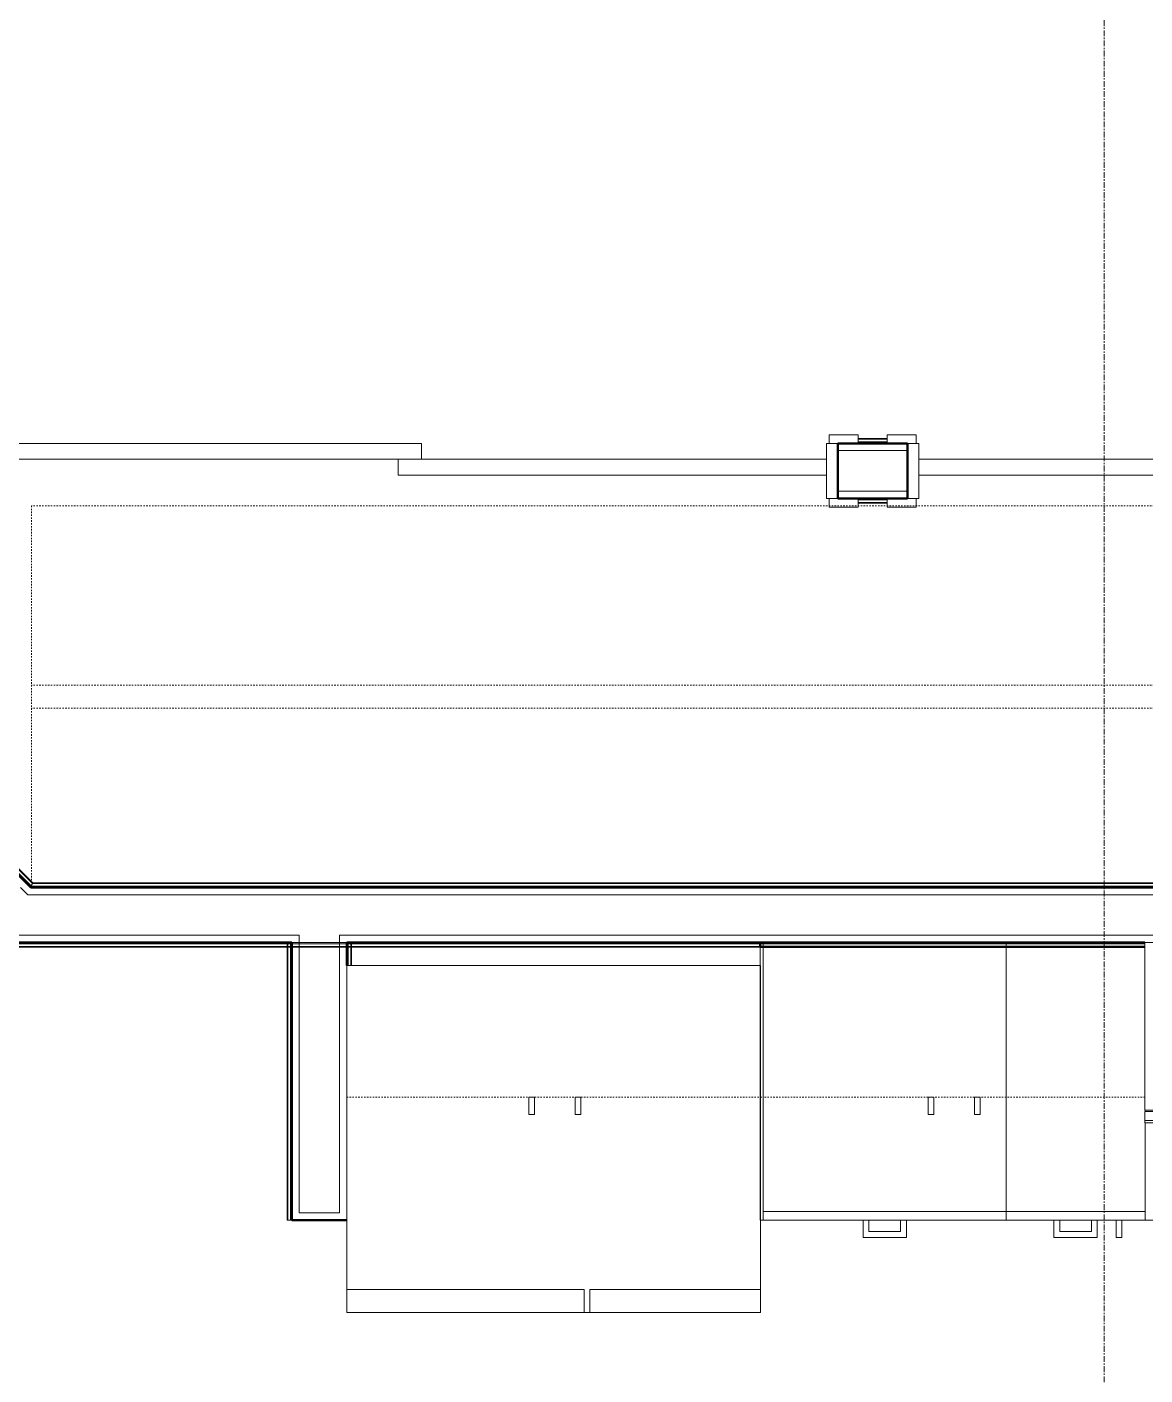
# Model space of a CAD drawing. Header units: inches. Extents: x -4218 to -1830, y 9767 to 12426.
# Drawn here: x -2266.4 to -2169.8, y 10203.4 to 10320 of the extents above; entities that cross this region are included whole.
import ezdxf

# ---------------------------------------------------------------- set-up
doc = ezdxf.new("R2010")
doc.units = ezdxf.units.IN
doc.header["$MEASUREMENT"] = 0
doc.linetypes.add('Dash', pattern=[0.25, 0.125, -0.125])
doc.linetypes.add('Grid Line 1_2_', pattern=[0.875, 0.5, -0.125, 0.125, -0.125])
for name, color, linetype, lineweight in [('0-1', 7, 'Continuous', 5), ('0-2', 253, 'Continuous', 9), ('A-DOOR-1', 7, 'Continuous', 9), ('A-DOOR-2', 50, 'Continuous', 20), ('A-DOOR-FRAM-1', 50, 'Continuous', 20), ('A-WALL-1', 250, 'Continuous', 50), ('A-WALL-2', 10, 'Continuous', 13), ('A-WALL-3', 254, 'Continuous', 9), ('A-WALL-4', 253, 'Continuous', 9), ('A-WALL-5', 252, 'Continuous', 9), ('A-WALL-6', 7, 'Continuous', 9), ('A-WALL-8', 113, 'Continuous', 9), ('Q-CASE-1', 252, 'Continuous', 9), ('Q-CASE-2', 7, 'Continuous', 9), ('Q-CASE-3', 253, 'Continuous', 9), ('Q-CASE-4', 7, 'Dash', 9), ('Q-CASE-5', 254, 'Continuous', 9), ('Q-CASE-HDLN-1', 7, 'Dash', 9), ('Q-SPCQ-1', 7, 'Continuous', 9), ('S-GRID-1', 1, 'Grid Line 1_2_', 9)]:
    doc.layers.add(name, color=color, linetype=linetype, lineweight=lineweight)

# ---------------------------------------------------------------- blocks, each defined once
blk = doc.blocks.new('Basic Wall _ INT - W4BØF - _5_8 GYP - 2X4 WOOD_BATT_ - 5_8 GYP_ - ___-2694697-BACKGROUND - 3RD FLOOR')
at = {"layer": 'A-WALL-4'}
for p, q in [((-2266.07, 10245.6), (-2266.08, 10245.57)), ((-2266, 10245.78), (-2266.03, 10245.71)), ((-2265.94, 10245.93), (-2266, 10245.78)), ((-2265.91, 10245.99), (-2265.94, 10245.93)), ((-2109.02, 10245.93), (-2109.14, 10245.93)), ((-2108.93, 10245.93), (-2109.02, 10245.93)), ((-2108.87, 10245.93), (-2108.93, 10245.93)), ((-2103.97, 10245.93), (-2108.72, 10245.93)), ((-2108.72, 10245.57), (-2103.97, 10245.57)), ((-2103.77, 10245.93), (-2103.83, 10245.93)), ((-2103.68, 10245.93), (-2103.77, 10245.93)), ((-2103.56, 10245.93), (-2103.68, 10245.93)), ((-2076.17, 10245.93), (-2076.8, 10245.93)), ((-2076.8, 10245.57), (-2076.17, 10245.57)), ((-2076.17, 10245.93), (-2076.17, 10245.99)), ((-2076.17, 10245.78), (-2076.17, 10245.93)), ((-2076.17, 10245.71), (-2076.17, 10245.78)), ((-2076.17, 10245.57), (-2076.17, 10245.6))]:
    blk.add_line(p, q, dxfattribs=at)
at = {"layer": 'A-WALL-5'}
for p, q in [((-2266.08, 10245.57), (-2108.72, 10245.57)), ((-2109.14, 10245.93), (-2265.94, 10245.93)), ((-2109.02, 10245.99), (-2109.14, 10245.99)), ((-2108.93, 10245.99), (-2109.02, 10245.99)), ((-2108.87, 10245.99), (-2108.93, 10245.99)), ((-2103.97, 10245.99), (-2108.72, 10245.99)), ((-2103.97, 10245.7), (-2108.72, 10245.7)), ((-2103.97, 10245.57), (-2076.8, 10245.57)), ((-2103.77, 10245.99), (-2103.83, 10245.99)), ((-2103.68, 10245.99), (-2103.77, 10245.99)), ((-2103.56, 10245.99), (-2103.68, 10245.99)), ((-2076.8, 10245.93), (-2103.56, 10245.93)), ((-2076.17, 10245.99), (-2076.8, 10245.99)), ((-2076.17, 10245.7), (-2076.8, 10245.7)), ((-2076.17, 10245.99), (-2076.17, 10245.7)), ((-2076.17, 10245.7), (-2076.17, 10245.64)), ((-2076.17, 10245.64), (-2076.17, 10245.62)), ((-2076.17, 10245.62), (-2076.17, 10245.57))]:
    blk.add_line(p, q, dxfattribs=at)
at = {"layer": 'A-WALL-6'}
for p, q in [((-2108.72, 10245.7), (-2266.03, 10245.7)), ((-2109.14, 10245.99), (-2265.91, 10245.99)), ((-2076.8, 10245.7), (-2103.97, 10245.7)), ((-2076.8, 10245.99), (-2103.56, 10245.99))]:
    blk.add_line(p, q, dxfattribs=at)
at = {"layer": 'A-WALL-6', "flags": 128}
for points in [[(-2266.07, 10245.62), (-2266.06, 10245.64), (-2266.05, 10245.66), (-2266.04, 10245.67), (-2266.04, 10245.69), (-2266.03, 10245.7), (-2266.03, 10245.7)], [(-2266.03, 10245.7), (-2266.02, 10245.72), (-2266, 10245.78), (-2265.96, 10245.87), (-2265.91, 10245.99)]]:
    blk.add_lwpolyline(points, dxfattribs=at)
blk = doc.blocks.new('Basic Wall _ INT - W4BØF - _5_8 GYP - 2X4 WOOD_BATT_ - 5_8 GYP_ - ___-2694698-BACKGROUND - 3RD FLOOR')
at = {"layer": 'A-WALL-3'}
for p, q in [((-2203.03, 10240.82), (-2169.78, 10240.82)), ((-2169.78, 10240.47), (-2203.03, 10240.47)), ((-2139.89, 10240.82), (-2076.8, 10240.82)), ((-2076.8, 10240.47), (-2139.89, 10240.47))]:
    blk.add_line(p, q, dxfattribs=at)
at = {"layer": 'A-WALL-4'}
for p, q in [((-2268.2, 10240.47), (-2268.22, 10240.41)), ((-2268.14, 10240.62), (-2268.2, 10240.47)), ((-2268.11, 10240.68), (-2268.13, 10240.62)), ((-2268.05, 10240.82), (-2268.06, 10240.8)), ((-2243.82, 10240.47), (-2243.94, 10240.47)), ((-2243.73, 10240.47), (-2243.82, 10240.47)), ((-2243.67, 10240.47), (-2243.73, 10240.47)), ((-2243.53, 10240.82), (-2238.78, 10240.82)), ((-2238.79, 10240.47), (-2243.52, 10240.47)), ((-2238.57, 10240.47), (-2238.63, 10240.47)), ((-2238.48, 10240.47), (-2238.57, 10240.47)), ((-2238.36, 10240.47), (-2238.48, 10240.47)), ((-2203.03, 10240.7), (-2169.78, 10240.7)), ((-2139.89, 10240.7), (-2076.8, 10240.7)), ((-2076.8, 10240.82), (-2076.17, 10240.82)), ((-2076.17, 10240.47), (-2076.8, 10240.47)), ((-2076.17, 10240.8), (-2076.17, 10240.82)), ((-2076.17, 10240.62), (-2076.17, 10240.68)), ((-2076.17, 10240.47), (-2076.17, 10240.62)), ((-2076.17, 10240.41), (-2076.17, 10240.47))]:
    blk.add_line(p, q, dxfattribs=at)
at = {"layer": 'A-WALL-5'}
for p, q in [((-2243.94, 10240.47), (-2268.2, 10240.47)), ((-2268.05, 10240.82), (-2243.53, 10240.82)), ((-2243.82, 10240.41), (-2243.94, 10240.41)), ((-2243.73, 10240.41), (-2243.82, 10240.41)), ((-2243.67, 10240.41), (-2243.73, 10240.41)), ((-2243.52, 10240.7), (-2239.42, 10240.7)), ((-2238.79, 10240.41), (-2243.51, 10240.41)), ((-2239.4, 10240.7), (-2238.78, 10240.7)), ((-2238.78, 10240.82), (-2203.03, 10240.82)), ((-2238.57, 10240.41), (-2238.63, 10240.41)), ((-2238.48, 10240.41), (-2238.57, 10240.41)), ((-2238.36, 10240.41), (-2238.48, 10240.41)), ((-2203.03, 10240.47), (-2238.36, 10240.47)), ((-2169.78, 10240.41), (-2203.03, 10240.41)), ((-2076.17, 10240.41), (-2139.89, 10240.41)), ((-2076.8, 10240.7), (-2076.17, 10240.7)), ((-2076.17, 10240.82), (-2076.17, 10240.78)), ((-2076.17, 10240.78), (-2076.17, 10240.7)), ((-2076.17, 10240.7), (-2076.17, 10240.41))]:
    blk.add_line(p, q, dxfattribs=at)
at = {"layer": 'A-WALL-6'}
for p, q in [((-2243.94, 10240.41), (-2268.22, 10240.41)), ((-2268.1, 10240.7), (-2243.52, 10240.7)), ((-2238.78, 10240.7), (-2203.03, 10240.7)), ((-2203.03, 10240.41), (-2238.36, 10240.41))]:
    blk.add_line(p, q, dxfattribs=at)
at = {"layer": 'A-WALL-6', "flags": 128}
for points in [[(-2268.22, 10240.41), (-2268.17, 10240.53), (-2268.13, 10240.62), (-2268.11, 10240.68), (-2268.1, 10240.7)], [(-2268.1, 10240.7), (-2268.1, 10240.7), (-2268.1, 10240.71), (-2268.09, 10240.72), (-2268.09, 10240.74), (-2268.08, 10240.76), (-2268.07, 10240.78)]]:
    blk.add_lwpolyline(points, dxfattribs=at)
blk = doc.blocks.new('Basic Wall _ INT - W4BØF - _5_8 GYP - 2X4 WOOD_BATT_ - 5_8 GYP_ - ___-2694700-BACKGROUND - 3RD FLOOR')
at = {"layer": 'A-WALL-4'}
for p, q in [((-2196.32, 10279.22), (-2194.57, 10279.22)), ((-2192.07, 10279.22), (-2190.32, 10279.22))]:
    blk.add_line(p, q, dxfattribs=at)
at = {"layer": 'A-WALL-5'}
for p, q in [((-2194.57, 10279.22), (-2192.07, 10279.22)), ((-2192.07, 10278.87), (-2194.57, 10278.87))]:
    blk.add_line(p, q, dxfattribs=at)
at = {"layer": 'A-WALL-6'}
for p, q in [((-2194.57, 10279.1), (-2192.07, 10279.1)), ((-2192.07, 10278.81), (-2194.57, 10278.81))]:
    blk.add_line(p, q, dxfattribs=at)
blk = doc.blocks.new('Basic Wall _ INT - W4BØF - _5_8 GYP - 2X4 WOOD_BATT_ - 5_8 GYP_ - ___-2694699-BACKGROUND - 3RD FLOOR')
at = {"layer": 'A-WALL-4'}
for p, q in [((-2196.32, 10283.97), (-2194.57, 10283.97)), ((-2192.07, 10283.97), (-2190.32, 10283.97))]:
    blk.add_line(p, q, dxfattribs=at)
at = {"layer": 'A-WALL-5'}
for p, q in [((-2192.07, 10284.33), (-2194.57, 10284.33)), ((-2194.57, 10283.97), (-2192.07, 10283.97))]:
    blk.add_line(p, q, dxfattribs=at)
at = {"layer": 'A-WALL-6'}
for p, q in [((-2192.07, 10284.39), (-2194.57, 10284.39)), ((-2192.07, 10284.1), (-2194.57, 10284.1))]:
    blk.add_line(p, q, dxfattribs=at)
blk = doc.blocks.new('Basic Wall _ INT - W4BØF - _5_8 GYP - 2X4 WOOD_BATT_ - 5_8 GYP_ - ___-2694704-BACKGROUND - 3RD FLOOR')
at = {"layer": 'A-WALL-4'}
for p, q in [((-2266.08, 10245.57), (-2266.07, 10245.6)), ((-2266.03, 10245.71), (-2266, 10245.78)), ((-2266, 10245.78), (-2265.94, 10245.93)), ((-2265.94, 10245.93), (-2265.91, 10245.99))]:
    blk.add_line(p, q, dxfattribs=at)
at = {"layer": 'A-WALL-5'}
for p, q in [((-2266.08, 10245.57), (-2299.73, 10279.22)), ((-2298.82, 10278.81), (-2265.94, 10245.93))]:
    blk.add_line(p, q, dxfattribs=at)
at = {"layer": 'A-WALL-6'}
for p, q in [((-2266.03, 10245.7), (-2299.56, 10279.23)), ((-2298.73, 10278.81), (-2265.91, 10245.99))]:
    blk.add_line(p, q, dxfattribs=at)
at = {"layer": 'A-WALL-6', "flags": 128}
for points in [[(-2266.03, 10245.7), (-2266.03, 10245.7), (-2266.04, 10245.69), (-2266.04, 10245.67), (-2266.05, 10245.66), (-2266.06, 10245.64), (-2266.07, 10245.62)], [(-2265.91, 10245.99), (-2265.96, 10245.87), (-2266, 10245.78), (-2266.02, 10245.72), (-2266.03, 10245.7)]]:
    blk.add_lwpolyline(points, dxfattribs=at)
blk = doc.blocks.new('SLIDING - FLUSH - 6-0 x 6-8-3203588-BACKGROUND - 3RD FLOOR')
at = {"layer": 'A-DOOR-1'}
for p, q in [((-38.75, 3.25), (-36.25, 3.25)), ((-38.75, 2.5), (-38.75, 3.25)), ((-36.25, 2.5), (-38.75, 2.5)), ((-36.25, 3.25), (-36.25, 2.5)), ((36.25, 3.25), (38.75, 3.25)), ((36.25, 2.5), (36.25, 3.25)), ((38.75, 2.5), (36.25, 2.5)), ((38.75, 3.25), (38.75, 2.5)), ((-38.75, -2.25), (-36.25, -2.25)), ((-38.75, -3), (-38.75, -2.25)), ((-36.25, -2.25), (-36.25, -3)), ((36.25, -2.25), (38.75, -2.25)), ((36.25, -3), (36.25, -2.25)), ((38.75, -2.25), (38.75, -3)), ((-36.25, -3), (-38.75, -3)), ((38.75, -3), (36.25, -3))]:
    blk.add_line(p, q, dxfattribs=at)
at = {"layer": 'A-DOOR-2'}
for p, q in [((-1, -0.875), (-1, 0.5)), ((-1, 0.5), (36, 0.5)), ((36, 0.5), (36, -0.875)), ((-36, -2.25), (-36, -0.875)), ((-36, -0.875), (1, -0.875)), ((36, -0.875), (-1, -0.875)), ((1, -0.875), (1, -2.25)), ((1, -2.25), (-36, -2.25))]:
    blk.add_line(p, q, dxfattribs=at)
at = {"layer": 'A-DOOR-FRAM-1'}
for p, q in [((-37, -2.25), (-37, 2.5)), ((-37, 2.5), (-36, 2.5)), ((-36, 2.5), (-36, -2.25)), ((36, 2.5), (37, 2.5)), ((36, -2.25), (36, 2.5)), ((37, 2.5), (37, -2.25)), ((-36, -2.25), (-37, -2.25)), ((37, -2.25), (36, -2.25))]:
    blk.add_line(p, q, dxfattribs=at)
blk = doc.blocks.new('OD_CW_Closet - OD_CW_Closet-2067908-BACKGROUND - 3RD FLOOR')
at = {"layer": 'Q-CASE-HDLN-1'}
for p, q in [((158.05, 24), (0.74, 24)), ((0.74, 24), (0.74, -9)), ((158.05, -9), (158.05, 24)), ((0.74, 8.5), (158.05, 8.5)), ((0.74, 6.5), (158.05, 6.5)), ((0.74, -9), (158.05, -9))]:
    blk.add_line(p, q, dxfattribs=at)
blk = doc.blocks.new('SLIDING - FLUSH - 6-0 x 6-8-3203587-BACKGROUND - 3RD FLOOR')
at = {"layer": 'A-DOOR-1'}
for p, q in [((-36.25, 3), (-38.75, 3)), ((-38.75, 3), (-38.75, 2.25)), ((-36.25, 2.25), (-36.25, 3)), ((36.25, 3), (36.25, 2.25)), ((38.75, 3), (36.25, 3)), ((38.75, 2.25), (38.75, 3)), ((-38.75, 2.25), (-36.25, 2.25)), ((36.25, 2.25), (38.75, 2.25)), ((-36.25, -2.5), (-38.75, -2.5)), ((-38.75, -2.5), (-38.75, -3.25)), ((-38.75, -3.25), (-36.25, -3.25)), ((-36.25, -3.25), (-36.25, -2.5)), ((38.75, -2.5), (36.25, -2.5)), ((36.25, -2.5), (36.25, -3.25)), ((36.25, -3.25), (38.75, -3.25)), ((38.75, -3.25), (38.75, -2.5))]:
    blk.add_line(p, q, dxfattribs=at)
at = {"layer": 'A-DOOR-2'}
for p, q in [((1, 2.25), (-36, 2.25)), ((-36, 2.25), (-36, 0.875)), ((1, 0.875), (1, 2.25)), ((-36, 0.875), (1, 0.875)), ((36, 0.875), (-1, 0.875)), ((-1, 0.875), (-1, -0.5)), ((36, -0.5), (36, 0.875)), ((-1, -0.5), (36, -0.5))]:
    blk.add_line(p, q, dxfattribs=at)
at = {"layer": 'A-DOOR-FRAM-1'}
for p, q in [((-36, 2.25), (-37, 2.25)), ((-37, 2.25), (-37, -2.5)), ((-36, -2.5), (-36, 2.25)), ((37, 2.25), (36, 2.25)), ((36, 2.25), (36, -2.5)), ((37, -2.5), (37, 2.25)), ((-37, -2.5), (-36, -2.5)), ((36, -2.5), (37, -2.5))]:
    blk.add_line(p, q, dxfattribs=at)
blk = doc.blocks.new('Basic Wall _ INT - W4BØF - _5_8 GYP - 2X4 WOOD_BATT_ - 5_8 GYP_ - ___-2694712-BACKGROUND - 3RD FLOOR')
at = {"layer": 'A-WALL-3'}
for p, q in [((-2243.88, 10240.82), (-2243.94, 10240.82)), ((-2243.73, 10240.82), (-2243.88, 10240.82)), ((-2243.67, 10240.82), (-2243.73, 10240.82)), ((-2243.53, 10240.82), (-2243.55, 10240.82))]:
    blk.add_line(p, q, dxfattribs=at)
at = {"layer": 'A-WALL-4'}
for p, q in [((-2243.94, 10240.82), (-2243.65, 10240.82)), ((-2243.88, 10240.67), (-2243.88, 10240.62)), ((-2243.88, 10240.61), (-2243.88, 10240.53)), ((-2243.88, 10240.51), (-2243.88, 10240.41)), ((-2243.65, 10240.82), (-2243.59, 10240.82))]:
    blk.add_line(p, q, dxfattribs=at)
at = {"layer": 'A-WALL-5'}
for p, q in [((-2243.94, 10240.67), (-2243.94, 10240.62)), ((-2243.94, 10240.61), (-2243.94, 10240.53)), ((-2243.94, 10240.51), (-2243.94, 10240.41)), ((-2243.88, 10240.41), (-2243.88, 10216.82)), ((-2243.59, 10240.82), (-2243.57, 10240.82)), ((-2243.57, 10240.82), (-2243.53, 10240.82)), ((-2243.53, 10216.82), (-2243.53, 10240.82)), ((-2243.94, 10216.82), (-2243.88, 10216.82)), ((-2243.88, 10216.82), (-2243.73, 10216.82)), ((-2243.73, 10216.82), (-2243.67, 10216.82)), ((-2243.55, 10216.82), (-2243.53, 10216.82))]:
    blk.add_line(p, q, dxfattribs=at)
at = {"layer": 'A-WALL-6'}
for p, q in [((-2243.94, 10240.41), (-2243.94, 10216.82)), ((-2243.65, 10240.82), (-2243.65, 10216.82)), ((-2243.65, 10216.82), (-2243.94, 10216.82)), ((-2243.57, 10216.82), (-2243.65, 10216.82)), ((-2243.53, 10216.82), (-2243.57, 10216.82))]:
    blk.add_line(p, q, dxfattribs=at)
blk = doc.blocks.new('Basic Wall _ INT - W4BØF - _5_8 GYP - 2X4 WOOD_BATT_ - 5_8 GYP_ - ___-2694711-BACKGROUND - 3RD FLOOR')
at = {"layer": 'A-WALL-3'}
for p, q in [((-2238.75, 10240.82), (-2238.78, 10240.82)), ((-2238.57, 10240.82), (-2238.64, 10240.82)), ((-2238.42, 10240.82), (-2238.57, 10240.82)), ((-2238.36, 10240.82), (-2238.42, 10240.82))]:
    blk.add_line(p, q, dxfattribs=at)
at = {"layer": 'A-WALL-4'}
for p, q in [((-2238.71, 10240.82), (-2238.65, 10240.82)), ((-2238.65, 10240.82), (-2238.36, 10240.82)), ((-2238.42, 10240.67), (-2238.42, 10240.62)), ((-2238.42, 10240.61), (-2238.42, 10240.53)), ((-2238.42, 10240.51), (-2238.42, 10240.41))]:
    blk.add_line(p, q, dxfattribs=at)
at = {"layer": 'A-WALL-5'}
for p, q in [((-2238.78, 10240.82), (-2238.73, 10240.82)), ((-2238.78, 10238.82), (-2238.78, 10240.82)), ((-2238.73, 10240.82), (-2238.71, 10240.82)), ((-2238.42, 10240.41), (-2238.42, 10238.82)), ((-2238.36, 10240.67), (-2238.36, 10240.62)), ((-2238.36, 10240.61), (-2238.36, 10240.53)), ((-2238.36, 10240.51), (-2238.36, 10240.41))]:
    blk.add_line(p, q, dxfattribs=at)
at = {"layer": 'A-WALL-6'}
for p, q in [((-2238.65, 10238.82), (-2238.65, 10240.82)), ((-2238.36, 10240.41), (-2238.36, 10238.82))]:
    blk.add_line(p, q, dxfattribs=at)
blk = doc.blocks.new('Refrigerator_-_Side-by-Side_6047 - 36_ X 30_-1372843-BACKGROUND - 3RD FLOOR')
at = {"layer": 'Q-SPCQ-1'}
for p, q in [((-17.88, 15.58), (17.87, 15.58)), ((-17.88, -14.42), (-17.88, 15.58)), ((-17.88, 15.58), (-3.13, 15.58)), ((-17.88, 15.58), (-17.88, 13.58)), ((-3.13, 13.58), (-3.13, 15.58)), ((-2.63, 15.58), (17.87, 15.58)), ((-2.63, 15.58), (-2.63, 13.58)), ((17.87, 15.58), (17.87, -14.42)), ((17.87, 13.58), (17.87, 15.58)), ((-3.13, 13.58), (-17.88, 13.58)), ((17.87, 13.58), (-2.63, 13.58)), ((17.87, -14.42), (-17.88, -14.42))]:
    blk.add_line(p, q, dxfattribs=at)
blk = doc.blocks.new('Single Door 1 Drawer 211 - 211 Base Cabinet Single Door1 Drawer 12_-V37-BACKGROUND - 3RD FLOOR')
at = {"layer": 'Q-CASE-1'}
for p, q in [((-11.26, -23.25), (-11.26, -0.37)), ((0.74, -14.49), (0.74, -14.61)), ((0.74, -15.6), (0.74, -23.25)), ((-11.26, -23.25), (-11.26, -24)), ((0.74, -23.25), (-11.26, -23.25)), ((0.74, -24), (0.74, -23.25)), ((-11.26, -24), (0.74, -24)), ((-7.14, -24), (-6.64, -24)), ((-3.39, -24), (-3.89, -24)), ((-1.76, -24), (-1.27, -24))]:
    blk.add_line(p, q, dxfattribs=at)
at = {"layer": 'Q-CASE-2'}
for p, q in [((-7.14, -24), (-7.14, -25.5)), ((-6.64, -25), (-6.64, -24)), ((-3.89, -24), (-3.89, -25)), ((-3.39, -25.5), (-3.39, -24)), ((-1.76, -24), (-1.76, -25.5)), ((-1.27, -25.5), (-1.27, -24)), ((-7.14, -25.5), (-3.39, -25.5)), ((-3.89, -25), (-6.64, -25)), ((-1.76, -25.5), (-1.27, -25.5))]:
    blk.add_line(p, q, dxfattribs=at)
at = {"layer": 'Q-CASE-3'}
for p, q in [((-11.26, -0.37), (-11.26, 0)), ((-1.76, -24), (-1.27, -24))]:
    blk.add_line(p, q, dxfattribs=at)
at = {"layer": 'Q-CASE-5'}
blk.add_line((-11.26, 0), (0.74, 0), dxfattribs=at)
blk = doc.blocks.new('Base Cabinet 3 Drawer 230 - Base Cabinet 3 Drawer 230 21_-2554957-BACKGROUND - 3RD FLOOR')
at = {"layer": 'Q-CASE-1'}
for p, q in [((-9.76, -23.25), (-9.76, -0.37)), ((11.24, -0.37), (11.24, -23.25)), ((-9.76, -23.25), (-9.76, -24)), ((11.24, -23.25), (-9.76, -23.25)), ((11.24, -24), (11.24, -23.25)), ((-9.76, -24), (11.24, -24)), ((-1.14, -24), (-0.64, -24)), ((2.61, -24), (2.11, -24))]:
    blk.add_line(p, q, dxfattribs=at)
at = {"layer": 'Q-CASE-2'}
for p, q in [((-1.14, -24), (-1.14, -25.5)), ((-0.64, -25), (-0.64, -24)), ((2.11, -24), (2.11, -25)), ((2.61, -25.5), (2.61, -24)), ((-1.14, -25.5), (2.61, -25.5)), ((2.11, -25), (-0.64, -25))]:
    blk.add_line(p, q, dxfattribs=at)
at = {"layer": 'Q-CASE-3'}
for p, q in [((-9.76, -0.37), (-9.76, 0)), ((11.24, 0), (11.24, -0.37)), ((-1.14, -24), (-0.64, -24)), ((2.61, -24), (2.11, -24))]:
    blk.add_line(p, q, dxfattribs=at)
at = {"layer": 'Q-CASE-5'}
for p, q in [((-9.76, 0), (11.24, 0)), ((-1.14, -24), (-0.64, -24)), ((2.61, -24), (2.11, -24))]:
    blk.add_line(p, q, dxfattribs=at)
blk = doc.blocks.new('300 Series Wall Hung Cabinet_302 - 33_ X 36_-2610278-BACKGROUND - 3RD FLOOR')
at = {"layer": 'Q-CASE-2'}
for p, q in [((-1.76, 14.69), (-2.25, 14.69)), ((-2.25, 14.69), (-2.25, 13.19)), ((-1.76, 13.19), (-1.76, 14.69)), ((2.24, 14.69), (1.75, 14.69)), ((1.75, 14.69), (1.75, 13.19)), ((2.24, 13.19), (2.24, 14.69)), ((-1.76, 13.19), (-2.25, 13.19)), ((2.24, 13.19), (1.75, 13.19))]:
    blk.add_line(p, q, dxfattribs=at)
at = {"layer": 'Q-CASE-4'}
for p, q in [((-16.5, 0.19), (-16.5, 13.19)), ((-16.5, 13.19), (16.5, 13.19)), ((16.5, 13.19), (16.5, 0.19)), ((16.5, 0.19), (-16.5, 0.19))]:
    blk.add_line(p, q, dxfattribs=at)
blk = doc.blocks.new('300 Series Wall Hung Cabinet_302 - 18_ x 36_-2362919-BACKGROUND - 3RD FLOOR')
at = {"layer": 'Q-CASE-2'}
for p, q in [((-2.25, -13.19), (-1.76, -13.19)), ((-2.25, -13.19), (-2.25, -14.69)), ((-1.76, -14.69), (-1.76, -13.19)), ((1.75, -13.19), (2.24, -13.19)), ((1.75, -13.19), (1.75, -14.69)), ((2.24, -14.69), (2.24, -13.19)), ((-2.25, -14.69), (-1.76, -14.69)), ((1.75, -14.69), (2.24, -14.69))]:
    blk.add_line(p, q, dxfattribs=at)
at = {"layer": 'Q-CASE-4'}
for p, q in [((18, -0.19), (-18, -0.19)), ((-18, -0.19), (-18, -13.19)), ((18, -13.19), (18, -0.19)), ((-18, -13.19), (18, -13.19))]:
    blk.add_line(p, q, dxfattribs=at)
blk = doc.blocks.new('30quot_MicrowaveVent_11166 - 70cm miele oven-2804781-BACKGROUND - 3RD FLOOR')
at = {"layer": 'Q-CASE-2'}
for p, q in [((8.88, 16.6), (7.69, 16.6)), ((7.69, 15.63), (7.69, 16.55)), ((8.88, 16.55), (8.88, 15.63)), ((15.68, 15.6), (-14.2, 15.6)), ((-14.2, 15.39), (-14.2, 15.6)), ((-14.2, 14.61), (-14.2, 15.39)), ((15.68, 15.39), (-14.2, 15.39)), ((15.68, 15.6), (15.68, 15.39)), ((15.68, 15.39), (15.68, 14.61)), ((15.68, 14.61), (-14.2, 14.61)), ((-14.2, 0), (-14.2, 14.49)), ((-14.2, 14.49), (15.68, 14.49)), ((15.68, 14.49), (15.68, 0)), ((-14.2, 0), (15.68, 0))]:
    blk.add_line(p, q, dxfattribs=at)
blk = doc.blocks.new('CTR - 1st Phase - Unit Layouts_rvt-1-BACKGROUND - 3RD FLOOR')
at = {"layer": 'A-WALL-1'}
for p, q in [((-2190.32, 10283.97), (-2196.32, 10283.97)), ((-2196.32, 10283.97), (-2196.32, 10279.22)), ((-2190.32, 10279.22), (-2190.32, 10283.97)), ((-2266.08, 10245.57), (-2299.73, 10279.22)), ((-2196.32, 10279.22), (-2190.32, 10279.22)), ((-2108.72, 10245.57), (-2266.08, 10245.57)), ((-2268.05, 10240.82), (-2243.53, 10240.82)), ((-2243.53, 10240.82), (-2243.53, 10216.82)), ((-2238.78, 10240.82), (-2169.78, 10240.82)), ((-2238.78, 10238.82), (-2238.78, 10240.82)), ((-2169.78, 10240.82), (-2203.03, 10240.82)), ((-2203.03, 10240.82), (-2203.03, 10240.45)), ((-2203.03, 10240.45), (-2169.78, 10240.45)), ((-2243.53, 10216.82), (-2242.9, 10216.82)), ((-2242.9, 10216.82), (-2239.4, 10216.82)), ((-2239.4, 10216.82), (-2238.78, 10216.82))]:
    blk.add_line(p, q, dxfattribs=at)
at = {"layer": 'A-WALL-2'}
for p, q in [((-2196.32, 10283.35), (-2190.32, 10283.35)), ((-2196.32, 10279.85), (-2190.32, 10279.85)), ((-2266.34, 10244.95), (-2266.97, 10245.57)), ((-2266.34, 10244.95), (-2108.1, 10244.95)), ((-2267.79, 10241.45), (-2242.9, 10241.45)), ((-2242.9, 10240.82), (-2242.9, 10241.45)), ((-2239.4, 10241.45), (-2076.8, 10241.45)), ((-2239.4, 10240.82), (-2239.4, 10241.45)), ((-2242.9, 10217.45), (-2242.9, 10240.82)), ((-2239.4, 10217.45), (-2239.4, 10240.82)), ((-2242.9, 10217.45), (-2239.4, 10217.45))]:
    blk.add_line(p, q, dxfattribs=at)
at = {"layer": 'A-WALL-3'}
for p, q in [((-2194.57, 10283.97), (-2196.32, 10283.97)), ((-2190.32, 10283.97), (-2192.07, 10283.97)), ((-2196.32, 10279.22), (-2194.57, 10279.22)), ((-2192.07, 10279.22), (-2190.32, 10279.22)), ((-2243.94, 10240.82), (-2243.67, 10240.82)), ((-2243.53, 10240.67), (-2243.53, 10240.62)), ((-2243.53, 10240.61), (-2243.53, 10240.53)), ((-2243.53, 10240.51), (-2243.53, 10240.41)), ((-2238.78, 10240.62), (-2238.78, 10240.67)), ((-2238.78, 10240.53), (-2238.78, 10240.61)), ((-2238.78, 10240.41), (-2238.78, 10240.51)), ((-2238.63, 10240.82), (-2238.36, 10240.82)), ((-2203.03, 10240.82), (-2169.78, 10240.82))]:
    blk.add_line(p, q, dxfattribs=at)
at = {"layer": 'A-WALL-4'}
for p, q in [((-2196.32, 10279.22), (-2196.32, 10283.97)), ((-2192.07, 10283.97), (-2194.57, 10283.97)), ((-2190.32, 10283.97), (-2190.32, 10279.22)), ((-2266.08, 10245.57), (-2299.32, 10278.81)), ((-2194.57, 10279.22), (-2192.07, 10279.22)), ((-2109.14, 10245.57), (-2266.08, 10245.57)), ((-2268.05, 10240.82), (-2243.94, 10240.82)), ((-2243.53, 10240.41), (-2243.53, 10216.82)), ((-2238.78, 10238.82), (-2238.78, 10240.41)), ((-2238.36, 10240.82), (-2203.03, 10240.82)), ((-2169.78, 10240.82), (-2203.03, 10240.82))]:
    blk.add_line(p, q, dxfattribs=at)
at = {"layer": 'A-WALL-5'}
for p, q in [((-2203.03, 10240.45), (-2203.03, 10240.82)), ((-2203.03, 10240.45), (-2169.78, 10240.45)), ((-2238.78, 10216.82), (-2243.53, 10216.82))]:
    blk.add_line(p, q, dxfattribs=at)
at = {"layer": 'A-WALL-8'}
for p, q in [((-2169.78, 10240.82), (-2203.03, 10240.82)), ((-2203.03, 10240.82), (-2203.03, 10240.45)), ((-2203.03, 10240.45), (-2203.03, 10240.82)), ((-2203.03, 10240.82), (-2169.78, 10240.82)), ((-2203.03, 10240.45), (-2203.03, 10238.82)), ((-2203.03, 10238.82), (-2203.03, 10240.45)), ((-2203.03, 10216.82), (-2203.03, 10238.82)), ((-2203.03, 10216.82), (-2076.8, 10216.82)), ((-2076.8, 10216.82), (-2203.03, 10216.82))]:
    blk.add_line(p, q, dxfattribs=at)
at = {"layer": '0-2'}
for name, p in [('Basic Wall _ INT - W4BØF - _5_8 GYP - 2X4 WOOD_BATT_ - 5_8 GYP_ - ___-2694704-BACKGROUND - 3RD FLOOR', (0, 0)), ('Basic Wall _ INT - W4BØF - _5_8 GYP - 2X4 WOOD_BATT_ - 5_8 GYP_ - ___-2694699-BACKGROUND - 3RD FLOOR', (0, 0)), ('SLIDING - FLUSH - 6-0 x 6-8-3203587-BACKGROUND - 3RD FLOOR', (-2233.32, 10281.72)), ('Basic Wall _ INT - W4BØF - _5_8 GYP - 2X4 WOOD_BATT_ - 5_8 GYP_ - ___-2694700-BACKGROUND - 3RD FLOOR', (0, 0)), ('Basic Wall _ INT - W4BØF - _5_8 GYP - 2X4 WOOD_BATT_ - 5_8 GYP_ - ___-2694697-BACKGROUND - 3RD FLOOR', (0, 0)), ('Basic Wall _ INT - W4BØF - _5_8 GYP - 2X4 WOOD_BATT_ - 5_8 GYP_ - ___-2694698-BACKGROUND - 3RD FLOOR', (0, 0)), ('Basic Wall _ INT - W4BØF - _5_8 GYP - 2X4 WOOD_BATT_ - 5_8 GYP_ - ___-2694712-BACKGROUND - 3RD FLOOR', (0, 0)), ('Basic Wall _ INT - W4BØF - _5_8 GYP - 2X4 WOOD_BATT_ - 5_8 GYP_ - ___-2694711-BACKGROUND - 3RD FLOOR', (0, 0)), ('300 Series Wall Hung Cabinet_302 - 18_ x 36_-2362919-BACKGROUND - 3RD FLOOR', (-2220.78, 10240.64)), ('Base Cabinet 3 Drawer 230 - Base Cabinet 3 Drawer 230 21_-2554957-BACKGROUND - 3RD FLOOR', (-2193.01, 10240.82)), ('Single Door 1 Drawer 211 - 211 Base Cabinet Single Door1 Drawer 12_-V37-BACKGROUND - 3RD FLOOR', (-2170.51, 10240.82))]:
    blk.add_blockref(name, p, dxfattribs=at)
at = {"layer": '0-2', "rotation": 180}
for name, p in [('SLIDING - FLUSH - 6-0 x 6-8-3203588-BACKGROUND - 3RD FLOOR', (-2153.32, 10281.72)), ('OD_CW_Closet - OD_CW_Closet-2067908-BACKGROUND - 3RD FLOOR', (-2107.99, 10269.57)), ('300 Series Wall Hung Cabinet_302 - 33_ X 36_-2610278-BACKGROUND - 3RD FLOOR', (-2186.28, 10240.64)), ('30quot_MicrowaveVent_11166 - 70cm miele oven-2804781-BACKGROUND - 3RD FLOOR', (-2154.1, 10240.82)), ('Refrigerator_-_Side-by-Side_6047 - 36_ X 30_-1372843-BACKGROUND - 3RD FLOOR', (-2220.9, 10224.4))]:
    blk.add_blockref(name, p, dxfattribs=at)

msp = doc.modelspace()

# ---------------------------------------------------------------- linework, layer by layer
at = {"layer": 'S-GRID-1'}
msp.add_line((-2173.32, 9836.18), (-2173.32, 12376.81), dxfattribs=at)

# ---------------------------------------------------------------- block references
at = {"layer": '0-1'}
msp.add_blockref('CTR - 1st Phase - Unit Layouts_rvt-1-BACKGROUND - 3RD FLOOR', (0, 0), dxfattribs=at)

doc.saveas('drawing.dxf')
